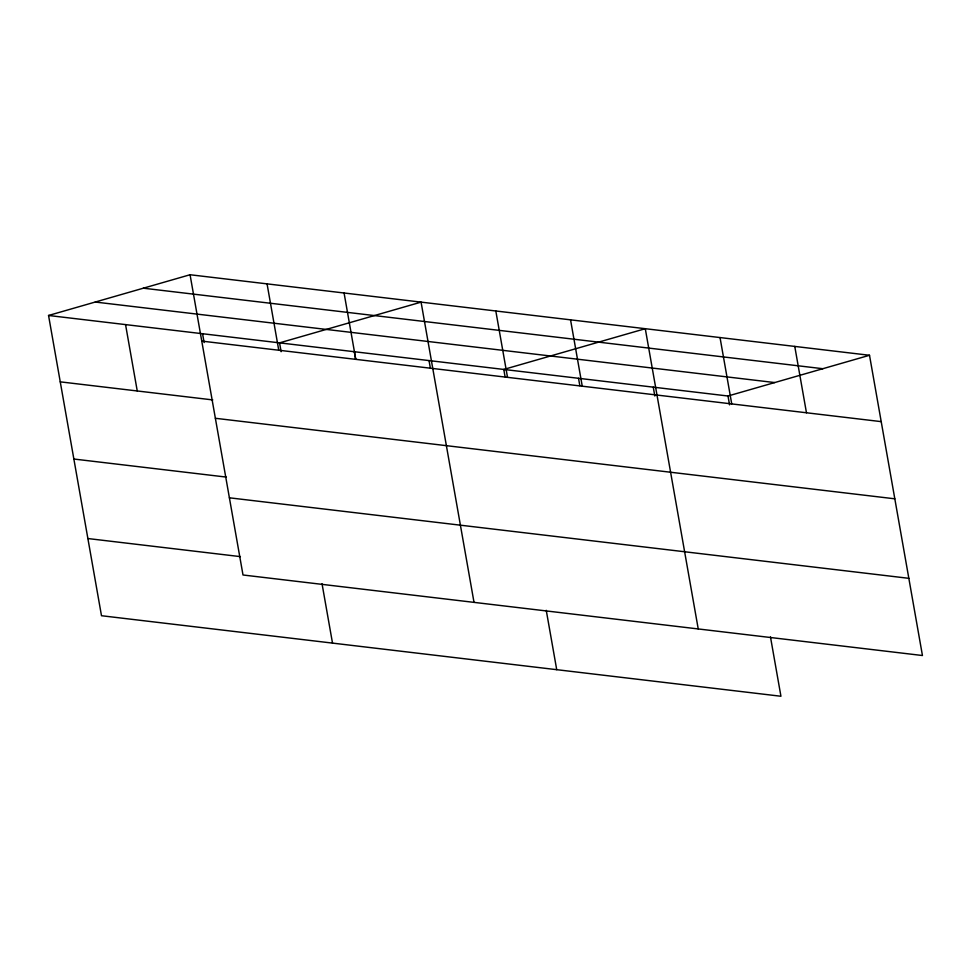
<?xml version="1.0" encoding="UTF-8"?>
<svg xmlns="http://www.w3.org/2000/svg" width="971" height="971" viewBox="0 0 971 971"><rect width="100%" height="100%" fill="white"/><g stroke="black" fill="none" stroke-linecap="round" stroke-linejoin="round"><path stroke-width="1.46" d="M770.464 636.879L780.939 696.256L101.494 615.723L48.55 315.478L190.061 274.744L869.506 355.277L922.45 655.522L243.005 574.99L190.061 274.744M48.55 315.478L727.995 396.01L869.506 355.277M143.368 288.193L822.813 368.713M95.243 302.042L774.7 382.562M201.762 341.1L881.207 421.632M60.251 381.846L212.783 399.918M215.368 418.283L894.813 498.815M73.857 459.028L226.389 477.101M229.399 497.807L908.844 578.328M87.888 538.541L240.407 556.626M794.764 346.416L806.464 412.772M720.033 337.556L731.733 403.912M727.995 396.01L729.561 404.858M698.234 628.941L645.29 328.696L503.779 369.441L505.078 376.809M653.252 387.15L654.818 395.998M570.547 319.835L582.248 386.191M578.522 378.289L579.821 385.669M495.817 310.987L507.517 377.343M546.248 610.31L556.723 669.687M474.018 602.372L421.074 302.127L279.563 342.86L281.117 351.708M429.036 360.581L430.335 367.948M344.074 292.999L355.774 359.355M354.306 351.72L355.604 359.088M322.032 583.741L332.507 643.105M267.061 283.872L278.762 350.228M202.563 333.733L204.116 342.581M125.55 324.605L137.251 390.961"/></g></svg>
